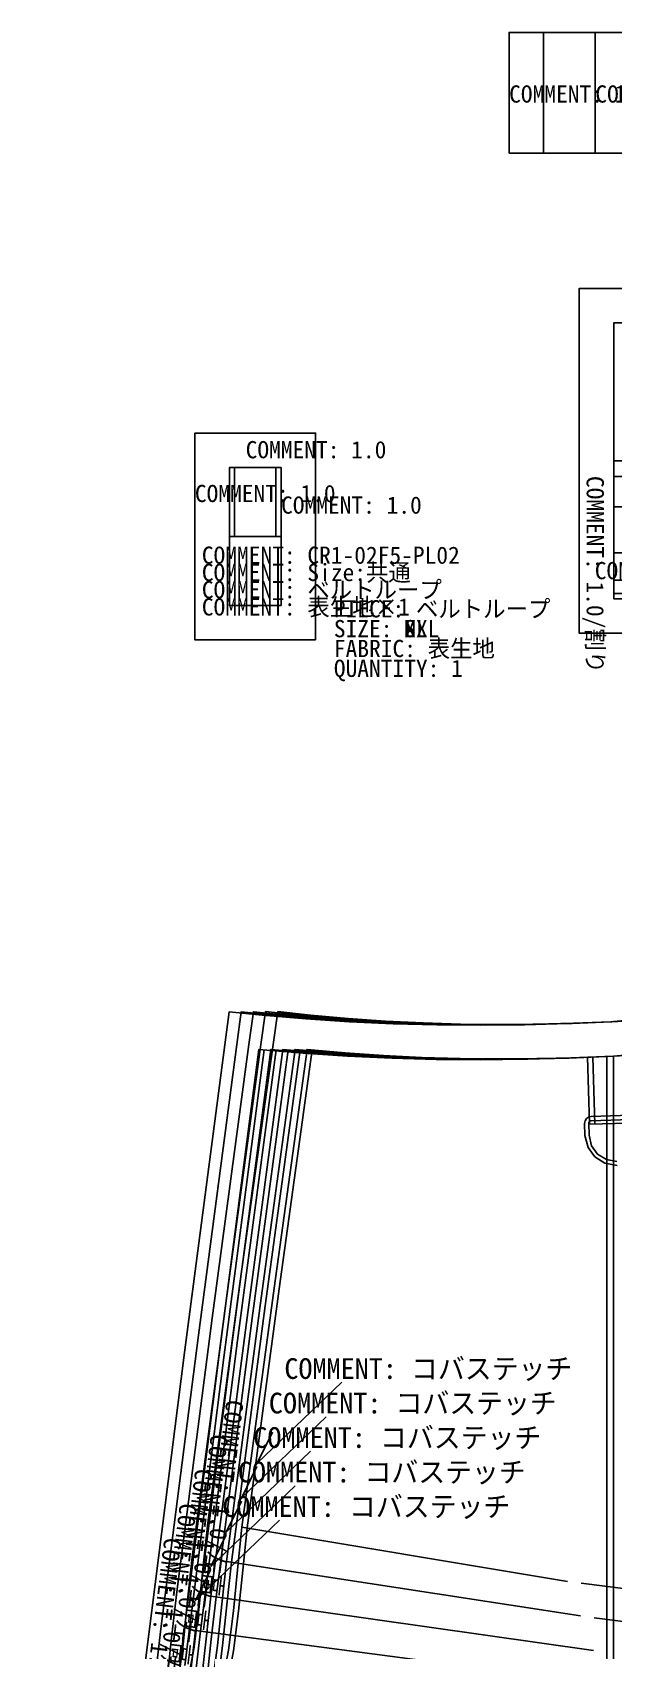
# Model space of a CAD drawing. Header units: metres. Extents: x 0 to 2419, y 20 to 1532.
# Drawn here: x 545.4 to 714, y 1062.7 to 1531.9 of the extents above; entities that cross this region are included whole.
import ezdxf

# ---------------------------------------------------------------- set-up
doc = ezdxf.new("R2010")
doc.units = ezdxf.units.M

# ---------------------------------------------------------------- blocks, each defined once
blk = doc.blocks.new('P0031_04')
at = {"layer": '1'}
for p, q in [((180.2935, 619.6479), (179.7437, 638.9204)), ((181.7935, 619.5581), (181.2393, 638.9834)), ((185.2734, 65), (185.2734, 639.168)), ((187.2734, 639.2671), (187.2734, 629.25)), ((187.2734, 639.2671), (187.2734, 65)), ((187.2734, 639.2671), (187.2734, 65)), ((178.9634, 616.2783), (178.8535, 619.748)), ((180.1733, 616.3081), (180.0635, 619.7881)), ((195.2935, 619.9482), (180.2935, 619.5181)), ((180.7334, 621.748), (194.9033, 622.208)), ((180.7734, 620.5479), (194.9434, 621.0078)), ((83.9009, 521.2808), (108.395, 544.7075)), ((83.9009, 521.2808), (88.3281, 530.2476)), ((79.4556, 502.7178), (173.8735, 486.9409)), ((177.8735, 486.4121), (312.7783, 469.3994))]:
    blk.add_line(p, q, dxfattribs=at)
for points in [[(63.4766, 456.6616), (65.5557, 467.3511), (66.98, 478.6685), (68.1548, 490.5391), (69.5308, 503.9482), (78.856, 573.3257), (88.4771, 642.6709), (89.8535, 652.167), (99.3984, 651.1836), (110.2539, 650.1875), (121.1235, 649.4272), (132.0049, 648.8921), (142.895, 648.5723), (153.7925, 648.457), (164.6938, 648.5366), (175.5977, 648.7998), (186.501, 649.2373), (187.2734, 649.3057), (201.1953, 650.5347)], [(73.5459, 456.248), (75.5322, 467.0566), (76.9766, 478.437), (78.1831, 490.3403), (79.4556, 502.7178), (88.7666, 571.9976), (98.3735, 641.2363), (109.4531, 640.2197), (120.5469, 639.4438), (131.6528, 638.8984), (142.7676, 638.5737), (153.8901, 638.458), (165.0166, 638.5425), (176.145, 638.8154), (187.2734, 639.2671), (202.1611, 640.5815)], [(178.8535, 619.748), (178.9829, 620.5078), (179.3799, 621.1372), (179.9834, 621.5718), (180.7334, 621.748)], [(180.0635, 619.7881), (180.1084, 620.0781), (180.2573, 620.3184), (180.4873, 620.4834), (180.7734, 620.5479)], [(188.2832, 607.5381), (184.7188, 608.1836), (181.8701, 610.022), (179.8979, 612.8037), (178.9634, 616.2783)], [(188.2432, 608.748), (185.1807, 609.2617), (182.6411, 610.855), (180.8853, 613.2852), (180.1733, 616.3081)]]:
    blk.add_lwpolyline(points, dxfattribs=at)
at = {"layer": '1', "linetype": '1'}
for points in [[(99.8672, 641.0884), (90.2573, 571.8286), (80.9434, 502.5288)], [(80.9434, 502.5288), (79.6802, 490.2178), (78.4766, 478.3003), (77.0215, 466.8394), (75.0044, 455.8984), (72.1133, 445.542), (68.0381, 435.8325), (62.4668, 426.834), (55.0894, 418.6099), (45.5938, 411.2236), (33.6694, 404.7388)]]:
    blk.add_lwpolyline(points, dxfattribs=at)
at = {"layer": '1'}
blk.add_text('COMMENT: コバステッチ', height=6, dxfattribs=at).set_placement((91.77, 545.6694))
blk.add_text('COMMENT: 1.0/左高', height=5, rotation=262.9083, dxfattribs=at).set_placement((74.999, 539.8223))
blk = doc.blocks.new('P0032_05')
at = {"layer": '1'}
for p, q in [((180.2935, 619.6479), (179.7437, 638.9204)), ((181.7935, 619.5581), (181.2393, 638.9834)), ((185.2734, 50), (185.2734, 639.168)), ((187.2734, 639.2671), (187.2734, 629.25)), ((187.2734, 639.2671), (187.2734, 50)), ((187.2734, 639.2671), (187.2734, 50)), ((178.9634, 616.2783), (178.8535, 619.748)), ((180.1733, 616.3081), (180.0635, 619.7881)), ((195.2935, 619.9482), (180.2935, 619.5181)), ((180.7334, 621.748), (194.9033, 622.208)), ((180.7734, 620.5479), (194.9434, 621.0078)), ((79.4009, 511.2808), (103.895, 534.7075)), ((79.4009, 511.2808), (83.8281, 520.2476)), ((74.9556, 492.7178), (177.6733, 476.9409)), ((181.6733, 476.4121), (318.2783, 458.8994))]:
    blk.add_line(p, q, dxfattribs=at)
for points in [[(60.8979, 457.3306), (62.373, 468.668), (63.6011, 480.5601), (65.0322, 493.9565), (74.8423, 568.3042), (84.9736, 642.647), (86.3291, 652.1616), (95.8901, 651.1846), (107.1963, 650.1567), (118.5166, 649.3745), (129.8486, 648.8276), (141.1904, 648.5054), (152.5391, 648.3965), (163.8926, 648.4907), (175.2476, 648.7769), (186.6021, 649.2446), (187.2734, 649.2954), (199.2612, 650.2065)], [(70.874, 457.001), (72.3696, 468.3984), (73.6284, 480.3208), (74.9556, 492.7178), (84.7563, 566.9985), (94.8735, 641.2363), (106.3901, 640.1895), (117.9209, 639.3926), (129.4644, 638.8354), (141.0171, 638.5073), (152.5771, 638.397), (164.1416, 638.4941), (175.7075, 638.7876), (187.2734, 639.2671), (200.0845, 640.2402)], [(178.8535, 619.748), (178.9829, 620.5078), (179.3799, 621.1372), (179.9834, 621.5718), (180.7334, 621.748)], [(180.0635, 619.7881), (180.1084, 620.0781), (180.2573, 620.3184), (180.4873, 620.4834), (180.7734, 620.5479)], [(188.2832, 607.5381), (184.7188, 608.1836), (181.8701, 610.022), (179.8979, 612.8037), (178.9634, 616.2783)], [(188.2432, 608.748), (185.1807, 609.2617), (182.6411, 610.855), (180.8853, 613.2852), (180.1733, 616.3081)]]:
    blk.add_lwpolyline(points, dxfattribs=at)
at = {"layer": '1', "linetype": '1'}
for points in [[(96.3672, 641.0884), (86.2466, 566.8296), (76.4434, 492.5288)], [(76.4434, 492.5288), (75.1265, 480.1987), (73.8711, 468.2622), (72.3657, 456.7842), (70.2993, 445.8301), (67.3594, 435.4644), (63.2358, 425.7524), (57.6162, 416.7588), (50.1895, 408.5488), (40.6445, 401.187), (28.6694, 394.7388)]]:
    blk.add_lwpolyline(points, dxfattribs=at)
at = {"layer": '1'}
blk.add_text('COMMENT: コバステッチ', height=6, dxfattribs=at).set_placement((87.27, 535.6694))
blk.add_text('COMMENT: 1.0/左高', height=5, rotation=262.9083, dxfattribs=at).set_placement((70.499, 529.8223))
blk = doc.blocks.new('P0033_06')
at = {"layer": '1'}
for p, q in [((180.2935, 619.6479), (179.7437, 638.9204)), ((181.7935, 619.5581), (181.2393, 638.9834)), ((185.2734, 30), (185.2734, 639.168)), ((187.2734, 639.2671), (187.2734, 629.25)), ((187.2734, 639.2671), (187.2734, 30)), ((187.2734, 639.2671), (187.2734, 30)), ((178.9634, 616.2783), (178.8535, 619.748)), ((180.1733, 616.3081), (180.0635, 619.7881)), ((195.2935, 619.9482), (180.2935, 619.5181)), ((180.7334, 621.748), (194.9033, 622.208)), ((180.7734, 620.5479), (194.9434, 621.0078)), ((74.9009, 501.2808), (99.395, 524.7075)), ((74.9009, 501.2808), (79.3281, 510.2476)), ((70.4556, 482.7178), (181.4736, 466.9409))]:
    blk.add_line(p, q, dxfattribs=at)
for points in [[(57.7666, 458.668), (59.0474, 470.5825), (60.5337, 483.9668), (70.833, 563.2974), (81.4707, 642.626), (82.8076, 652.1563), (92.3823, 651.1851), (104.1475, 650.125), (115.9263, 649.3213), (127.7158, 648.7622), (139.5117, 648.4375), (151.3105, 648.335), (163.1094, 648.4438), (174.9038, 648.7524), (186.6904, 649.25), (187.2734, 649.2891), (200.2524, 650.1602)], [(67.7622, 458.3599), (69.0737, 470.3013), (70.4556, 482.7178), (80.7456, 561.9995), (91.3735, 641.2363), (103.3267, 640.1592), (115.2949, 639.3413), (127.2759, 638.7725), (139.2666, 638.4414), (151.2642, 638.3364), (163.2661, 638.4463), (175.27, 638.7603), (187.2734, 639.2671), (200.9844, 640.1875)], [(178.8535, 619.748), (178.9829, 620.5078), (179.3799, 621.1372), (179.9834, 621.5718), (180.7334, 621.748)], [(180.0635, 619.7881), (180.1084, 620.0781), (180.2573, 620.3184), (180.4873, 620.4834), (180.7734, 620.5479)], [(188.2832, 607.5381), (184.7188, 608.1836), (181.8701, 610.022), (179.8979, 612.8037), (178.9634, 616.2783)], [(188.2432, 608.748), (185.1807, 609.2617), (182.6411, 610.855), (180.8853, 613.2852), (180.1733, 616.3081)]]:
    blk.add_lwpolyline(points, dxfattribs=at)
at = {"layer": '1', "linetype": '1'}
for points in [[(92.8672, 641.0884), (82.2363, 561.8311), (71.9434, 482.5288)], [(71.9434, 482.5288), (70.5728, 470.1792), (69.2656, 458.2236), (67.71, 446.729), (65.5938, 435.7612), (62.6055, 425.3867), (58.4331, 415.6719), (52.7656, 406.6836), (45.29, 398.4878), (35.6953, 391.1504), (23.6694, 384.7388)]]:
    blk.add_lwpolyline(points, dxfattribs=at)
at = {"layer": '1'}
blk.add_text('COMMENT: コバステッチ', height=6, dxfattribs=at).set_placement((82.77, 525.6694))
blk.add_text('COMMENT: 1.0/左高', height=5, rotation=262.9083, dxfattribs=at).set_placement((65.999, 519.8223))
blk = doc.blocks.new('P0034_07')
at = {"layer": '1'}
for p, q in [((180.2935, 619.6479), (179.7437, 638.9204)), ((181.7935, 619.5581), (181.2393, 638.9834)), ((185.2734, 20), (185.2734, 639.168)), ((187.2734, 639.2671), (187.2734, 629.25)), ((187.2734, 639.2671), (187.2734, 20)), ((187.2734, 639.2671), (187.2734, 20)), ((178.9634, 616.2783), (178.8535, 619.748)), ((180.1733, 616.3081), (180.0635, 619.7881)), ((195.2935, 619.9482), (180.2935, 619.5181)), ((180.7334, 621.748), (194.9033, 622.208)), ((180.7734, 620.5479), (194.9434, 621.0078)), ((70.4009, 491.2808), (94.895, 514.7075)), ((70.4009, 491.2808), (74.8281, 500.2476)), ((65.9556, 472.7178), (185.2734, 456.9409))]:
    blk.add_line(p, q, dxfattribs=at)
for points in [[(54.4937, 460.6016), (56.0352, 473.978), (66.8232, 558.3262), (77.9678, 642.6074), (79.2891, 652.1509), (88.875, 651.186), (101.0771, 650.0952), (113.2944, 649.2705), (125.5244, 648.6997), (137.7642, 648.3721), (150.0112, 648.2749), (162.2627, 648.3975), (174.5156, 648.728), (186.7676, 649.2544), (187.2734, 649.2842), (201.2319, 650.1128)], [(64.519, 460.2817), (65.9556, 472.7178), (76.7349, 557.0005), (87.8735, 641.2363), (100.2637, 640.1284), (112.6689, 639.29), (125.0874, 638.7095), (137.5156, 638.375), (149.9512, 638.2754), (162.3911, 638.3984), (174.8325, 638.7329), (187.2734, 639.2671), (201.8838, 640.1343)], [(178.8535, 619.748), (178.9829, 620.5078), (179.3799, 621.1372), (179.9834, 621.5718), (180.7334, 621.748)], [(180.0635, 619.7881), (180.1084, 620.0781), (180.2573, 620.3184), (180.4873, 620.4834), (180.7734, 620.5479)], [(188.2832, 607.5381), (184.7188, 608.1836), (181.8701, 610.022), (179.8979, 612.8037), (178.9634, 616.2783)], [(188.2432, 608.748), (185.1807, 609.2617), (182.6411, 610.855), (180.8853, 613.2852), (180.1733, 616.3081)]]:
    blk.add_lwpolyline(points, dxfattribs=at)
at = {"layer": '1', "linetype": '1'}
for points in [[(89.3672, 641.0884), (78.2256, 556.832), (67.4434, 472.5288)], [(67.4434, 472.5288), (66.0195, 460.1597), (64.6606, 448.1851), (63.0542, 436.6733), (60.8887, 425.6924), (57.8521, 415.3091), (53.6313, 405.5918), (47.915, 396.6084), (40.3906, 388.4268), (30.7461, 381.1143), (18.6694, 374.7388)]]:
    blk.add_lwpolyline(points, dxfattribs=at)
at = {"layer": '1'}
blk.add_text('COMMENT: コバステッチ', height=6, dxfattribs=at).set_placement((78.27, 515.6694))
blk.add_text('COMMENT: 1.0/左高', height=5, rotation=262.9083, dxfattribs=at).set_placement((61.499, 509.8223))
blk = doc.blocks.new('P0035_08')
at = {"layer": '1'}
for p, q in [((180.2935, 619.6479), (179.7437, 638.9204)), ((181.7935, 619.5581), (181.2393, 638.9834)), ((185.2734, 10), (185.2734, 639.168)), ((187.2734, 639.2671), (187.2734, 629.25)), ((187.2734, 639.2671), (187.2734, 10)), ((187.2734, 639.2671), (187.2734, 10)), ((178.9634, 616.2783), (178.8535, 619.748)), ((180.1733, 616.3081), (180.0635, 619.7881)), ((195.2935, 619.9482), (180.2935, 619.5181)), ((180.7334, 621.748), (194.9033, 622.208)), ((180.7734, 620.5479), (194.9434, 621.0078)), ((65.9009, 481.2808), (90.395, 504.7075)), ((65.9009, 481.2808), (70.3281, 490.2476))]:
    blk.add_line(p, q, dxfattribs=at)
for points in [[(51.5371, 463.9907), (62.8105, 553.3145), (74.4658, 642.5913), (75.7725, 652.146), (85.3682, 651.1865), (98.0073, 650.0654), (110.6626, 649.2197), (123.3315, 648.6372), (136.0117, 648.3062), (148.7012, 648.2144), (161.3975, 648.3501), (174.0981, 648.7012), (186.8008, 649.2559), (202.1768, 650.0625)], [(61.4556, 462.7178), (72.7241, 552.002), (84.3735, 641.2363), (97.2007, 640.0981), (110.0435, 639.2388), (122.8989, 638.6465), (135.7646, 638.3091), (148.6382, 638.2144), (161.5156, 638.3506), (174.395, 638.7051), (187.2734, 639.2671), (202.7837, 640.0811)], [(178.8535, 619.748), (178.9829, 620.5078), (179.3799, 621.1372), (179.9834, 621.5718), (180.7334, 621.748)], [(180.0635, 619.7881), (180.1084, 620.0781), (180.2573, 620.3184), (180.4873, 620.4834), (180.7734, 620.5479)], [(188.2832, 607.5381), (184.7188, 608.1836), (181.8701, 610.022), (179.8979, 612.8037), (178.9634, 616.2783)], [(188.2432, 608.748), (185.1807, 609.2617), (182.6411, 610.855), (180.8853, 613.2852), (180.1733, 616.3081)]]:
    blk.add_lwpolyline(points, dxfattribs=at)
at = {"layer": '1', "linetype": '1'}
blk.add_lwpolyline([(85.8672, 641.0884), (74.2148, 551.833), (62.9434, 462.5288)], dxfattribs=at)
at = {"layer": '1'}
blk.add_text('COMMENT: コバステッチ', height=6, dxfattribs=at).set_placement((73.77, 505.6694))
blk.add_text('COMMENT: 1.0/左高', height=5, rotation=262.9083, dxfattribs=at).set_placement((56.999, 499.8223))
blk = doc.blocks.new('P0051_04')
at = {"layer": '1'}
for p, q in [((226, 90), (226, 80)), ((10, 50), (20, 50)), ((10, 50), (450, 50)), ((69.2231, 47.3096), (69.3408, 47.4565)), ((69.3408, 47.4565), (178.0186, 47.4565)), ((450, 50), (440, 50)), ((50, 45.4238), (10, 45.4238)), ((31.1743, 45.4238), (16.1484, 15.4248)), ((33.4111, 45.4238), (18.3853, 15.4238)), ((35.6475, 45.4229), (20.6221, 15.4238)), ((50, 15.4238), (50, 45.4238)), ((10.0894, 36.667), (449.7417, 36.667)), ((33.9023, 35.9629), (36.313, 35.9629)), ((34.6074, 23.9629), (34.6074, 35.8975)), ((35.6074, 23.9629), (35.6074, 35.8975)), ((32.4619, 29.9692), (37.7534, 29.9692)), ((33.9023, 23.9629), (36.313, 23.9629)), ((281.5728, 11.5), (294.2002, 27.9287)), ((10.1616, 23.3335), (449.7417, 23.3335)), ((226, 10), (226, 20)), ((281.5728, 11.5), (284.5874, 21.0347)), ((10, 15.4238), (50, 15.4238)), ((10, 11.5), (450, 11.5)), ((178.0186, 12.4565), (69.3408, 12.4565))]:
    blk.add_line(p, q, dxfattribs=at)
for points in [[(460, 100), (460, 50), (460, 0), (226, 0), (0, 0), (0, 50), (0, 100), (226, 100), (460, 100)], [(450, 90), (450, 50), (450, 10), (10, 10), (10, 50), (10, 90), (450, 90)], [(69.3408, 30.5767), (68.9971, 31.1958), (68.6733, 31.8252), (68.3701, 32.4648), (68.0874, 33.1143), (67.8755, 33.647), (67.6802, 34.1855), (67.5015, 34.73), (67.3394, 35.2798), (67.186, 35.8745), (67.0552, 36.4741), (66.9473, 37.0781), (66.8618, 37.686), (66.8062, 38.2295), (66.7705, 38.7749), (66.7554, 39.3208), (66.7603, 39.8672), (66.7822, 40.3545), (66.8208, 40.8403), (66.8765, 41.3247), (66.9487, 41.8071), (67.0469, 42.3296), (67.1655, 42.8472), (67.3037, 43.3604), (67.4614, 43.8677), (67.6333, 44.3525), (67.8237, 44.8306), (68.0327, 45.3008), (68.2593, 45.7627), (68.4766, 46.1641), (68.7095, 46.5562), (68.9585, 46.938), (69.2231, 47.3096)], [(178.0186, 47.4565), (177.6855, 47.083), (177.478, 46.7979), (177.2861, 46.5024), (177.1099, 46.1973), (176.9487, 45.8833), (176.7773, 45.5078), (176.6216, 45.1255), (176.4819, 44.7373), (176.3584, 44.3433), (176.2275, 43.853), (176.1157, 43.3579), (176.0239, 42.8594), (175.9521, 42.3569), (175.8989, 41.8594), (175.8604, 41.3604), (175.8364, 40.8604), (175.8281, 40.3599), (175.8364, 39.7632), (175.8613, 39.1665), (175.9028, 38.5713), (175.9619, 37.9771), (176.4268, 35.1865), (177.2959, 31.9663), (178.0186, 29.8809)], [(69.3408, 12.4565), (69.8032, 13.1953), (70.063, 13.6743), (70.3062, 14.1616), (70.5317, 14.6577), (70.7397, 15.1616), (70.9341, 15.6782), (71.1113, 16.2007), (71.2725, 16.729), (71.416, 17.2622), (71.5459, 17.8169), (71.6572, 18.3755), (71.749, 18.938), (71.8223, 19.5029), (71.9111, 20.6489), (71.9214, 21.7969), (71.853, 22.9429), (71.7065, 24.0825), (71.6099, 24.623), (71.4966, 25.1597), (71.3662, 25.6924), (71.2197, 26.2212), (71.042, 26.793), (70.8457, 27.3589), (70.6323, 27.918), (70.4014, 28.4707), (69.3408, 30.5767)], [(178.0186, 29.8809), (179.2305, 26.1343), (179.8882, 23.1421), (180.1787, 20.5737), (180.2021, 20.0322), (180.209, 19.4897), (180.1997, 18.9478), (180.1743, 18.4058), (180.1333, 17.8882), (180.0728, 17.373), (179.9937, 16.8604), (179.895, 16.3511), (179.7891, 15.9004), (179.6641, 15.4556), (179.5195, 15.0161), (179.3555, 14.583), (179.2021, 14.228), (179.0313, 13.8813), (178.8442, 13.5439), (178.6401, 13.2153), (178.0186, 12.4565)]]:
    blk.add_lwpolyline(points, dxfattribs=at)
for rotation, p in [(90.0002, (457.9536, 22.9302)), (269.9998, (2.1426, 45.6343))]:
    blk.add_text('COMMENT: 1.0/割り', height=5, rotation=rotation, dxfattribs=at).set_placement(p)
for s, height, p in [('PIECE: ベルト', 8, (179.7002, 53.2305)), ('SIZE: S', 8, (179.7002, 44.0305)), ('COMMENT: 芯貼り', 5, (12.3418, 38.8628)), ('FABRIC: 表生地', 8, (179.7002, 34.8305)), ('COMMENT: 35mm幅平ゴム入れ', 6, (96.3721, 29.751)), ('QUANTITY: 2', 8, (179.7002, 25.6305)), ('COMMENT: コバステッチ', 6, (278.2227, 27.1558)), ('COMMENT: 88cmを72㎝に縮める', 6, (96.3721, 23.751)), ('COMMENT: F\u3000C', 5, (4.5146, 15.6782)), ('COMMENT: B\u3000C', 5, (444.5605, 14.7842)), ('COMMENT: 1.0/後高', 5, (236.6753, 2.2939))]:
    blk.add_text(s, height=height, dxfattribs=at).set_placement(p)
blk = doc.blocks.new('P0052_05')
at = {"layer": '1'}
blk.add_lwpolyline([(485, 100), (485, 50), (485, 0), (238, 0), (0, 0), (0, 50), (0, 100), (238, 100), (485, 100)], dxfattribs=at)
blk.add_text('COMMENT: 1.0/割り', height=5, rotation=269.9998, dxfattribs=at).set_placement((2.1426, 45.6343))
blk.add_text('COMMENT: F\u3000C', height=5, dxfattribs=at).set_placement((4.5146, 15.6782))
blk = doc.blocks.new('P0053_06')
at = {"layer": '1'}
blk.add_lwpolyline([(510, 100), (510, 50), (510, 0), (250, 0), (0, 0), (0, 50), (0, 100), (250, 100), (510, 100)], dxfattribs=at)
blk.add_text('COMMENT: 1.0/割り', height=5, rotation=269.9998, dxfattribs=at).set_placement((2.1426, 45.6343))
blk.add_text('COMMENT: F\u3000C', height=5, dxfattribs=at).set_placement((4.5146, 15.6782))
blk = doc.blocks.new('P0054_07')
at = {"layer": '1'}
blk.add_lwpolyline([(535, 100), (535, 50), (535, 0), (262, 0), (0, 0), (0, 50), (0, 100), (262, 100), (535, 100)], dxfattribs=at)
blk.add_text('COMMENT: 1.0/割り', height=5, rotation=269.9998, dxfattribs=at).set_placement((2.1426, 45.6343))
blk.add_text('COMMENT: F\u3000C', height=5, dxfattribs=at).set_placement((4.5146, 15.6782))
blk = doc.blocks.new('P0055_08')
at = {"layer": '1'}
blk.add_lwpolyline([(560, 100), (560, 50), (560, 0), (274, 0), (0, 0), (0, 50), (0, 100), (274, 100), (560, 100)], dxfattribs=at)
blk.add_text('COMMENT: 1.0/割り', height=5, rotation=269.9998, dxfattribs=at).set_placement((2.1426, 45.6343))
blk.add_text('COMMENT: F\u3000C', height=5, dxfattribs=at).set_placement((4.5146, 15.6782))
blk = doc.blocks.new('P0061_04')
at = {"layer": '1'}
for p, q in [((11.5, 30), (11.5, 50)), ((23.5, 50), (23.5, 30)), ((10, 30), (20, 30)), ((10, 30), (25, 30)), ((25, 30), (15, 30))]:
    blk.add_line(p, q, dxfattribs=at)
for points in [[(35, 0), (0, 0), (0, 30), (0, 60), (35, 60), (35, 30), (35, 0)], [(25, 10), (10, 10), (10, 30), (10, 50), (25, 50), (25, 30), (25, 10)]]:
    blk.add_lwpolyline(points, dxfattribs=at)
for s, p in [('COMMENT: 1.0', (14.73, 52.6797)), ('COMMENT: 1.0', (0, 39.978)), ('COMMENT: 1.0', (25, 36.623)), ('COMMENT: CR1-02F5-PL02', (2.0137, 22.0923)), ('COMMENT: Size:共通', (2.0137, 17.0923)), ('COMMENT: ベルトループ', (2.0137, 12.0923)), ('COMMENT: 表生地×1', (2.0137, 7.0923)), ('PIECE: ベルトループ', (40.3101, 6.5405)), ('SIZE: S', (40.3101, 0.7905)), ('FABRIC: 表生地', (40.3101, -4.9595)), ('QUANTITY: 1', (40.3101, -10.7095))]:
    blk.add_text(s, height=5, dxfattribs=at).set_placement(p)
blk = doc.blocks.new('P0062_05')
at = {"layer": '1'}
for p, q in [((11.5, 30), (11.5, 50)), ((23.5, 50), (23.5, 30)), ((10, 30), (20, 30)), ((10, 30), (25, 30)), ((25, 30), (15, 30))]:
    blk.add_line(p, q, dxfattribs=at)
for points in [[(35, 0), (0, 0), (0, 30), (0, 60), (35, 60), (35, 30), (35, 0)], [(25, 10), (10, 10), (10, 30), (10, 50), (25, 50), (25, 30), (25, 10)]]:
    blk.add_lwpolyline(points, dxfattribs=at)
for s, p in [('COMMENT: 1.0', (14.73, 52.6797)), ('COMMENT: 1.0', (0, 39.978)), ('COMMENT: 1.0', (25, 36.623)), ('COMMENT: CR1-02F5-PL02', (2.0137, 22.0923)), ('COMMENT: Size:共通', (2.0137, 17.0923)), ('COMMENT: ベルトループ', (2.0137, 12.0923)), ('COMMENT: 表生地×1', (2.0137, 7.0923)), ('PIECE: ベルトループ', (40.3101, 6.5405)), ('SIZE: M', (40.3101, 0.7905)), ('FABRIC: 表生地', (40.3101, -4.9595)), ('QUANTITY: 1', (40.3101, -10.7095))]:
    blk.add_text(s, height=5, dxfattribs=at).set_placement(p)
blk = doc.blocks.new('P0063_06')
at = {"layer": '1'}
for p, q in [((11.5, 30), (11.5, 50)), ((23.5, 50), (23.5, 30)), ((10, 30), (20, 30)), ((10, 30), (25, 30)), ((25, 30), (15, 30))]:
    blk.add_line(p, q, dxfattribs=at)
for points in [[(35, 0), (0, 0), (0, 30), (0, 60), (35, 60), (35, 30), (35, 0)], [(25, 10), (10, 10), (10, 30), (10, 50), (25, 50), (25, 30), (25, 10)]]:
    blk.add_lwpolyline(points, dxfattribs=at)
for s, p in [('COMMENT: 1.0', (14.73, 52.6797)), ('COMMENT: 1.0', (0, 39.978)), ('COMMENT: 1.0', (25, 36.623)), ('COMMENT: CR1-02F5-PL02', (2.0137, 22.0923)), ('COMMENT: Size:共通', (2.0137, 17.0923)), ('COMMENT: ベルトループ', (2.0137, 12.0923)), ('COMMENT: 表生地×1', (2.0137, 7.0923)), ('PIECE: ベルトループ', (40.3101, 6.5405)), ('SIZE: L', (40.3101, 0.7905)), ('FABRIC: 表生地', (40.3101, -4.9595)), ('QUANTITY: 1', (40.3101, -10.7095))]:
    blk.add_text(s, height=5, dxfattribs=at).set_placement(p)
blk = doc.blocks.new('P0064_07')
at = {"layer": '1'}
for p, q in [((11.5, 30), (11.5, 50)), ((23.5, 50), (23.5, 30)), ((10, 30), (20, 30)), ((10, 30), (25, 30)), ((25, 30), (15, 30))]:
    blk.add_line(p, q, dxfattribs=at)
for points in [[(35, 0), (0, 0), (0, 30), (0, 60), (35, 60), (35, 30), (35, 0)], [(25, 10), (10, 10), (10, 30), (10, 50), (25, 50), (25, 30), (25, 10)]]:
    blk.add_lwpolyline(points, dxfattribs=at)
for s, p in [('COMMENT: 1.0', (14.73, 52.6797)), ('COMMENT: 1.0', (0, 39.978)), ('COMMENT: 1.0', (25, 36.623)), ('COMMENT: CR1-02F5-PL02', (2.0137, 22.0923)), ('COMMENT: Size:共通', (2.0137, 17.0923)), ('COMMENT: ベルトループ', (2.0137, 12.0923)), ('COMMENT: 表生地×1', (2.0137, 7.0923)), ('PIECE: ベルトループ', (40.3101, 6.5405)), ('SIZE: XL', (40.3101, 0.7905)), ('FABRIC: 表生地', (40.3101, -4.9595)), ('QUANTITY: 1', (40.3101, -10.7095))]:
    blk.add_text(s, height=5, dxfattribs=at).set_placement(p)
blk = doc.blocks.new('P0065_08')
at = {"layer": '1'}
for p, q in [((11.5, 30), (11.5, 50)), ((23.5, 50), (23.5, 30)), ((10, 30), (20, 30)), ((10, 30), (25, 30)), ((25, 30), (15, 30))]:
    blk.add_line(p, q, dxfattribs=at)
for points in [[(35, 0), (0, 0), (0, 30), (0, 60), (35, 60), (35, 30), (35, 0)], [(25, 10), (10, 10), (10, 30), (10, 50), (25, 50), (25, 30), (25, 10)]]:
    blk.add_lwpolyline(points, dxfattribs=at)
for s, p in [('COMMENT: 1.0', (14.73, 52.6797)), ('COMMENT: 1.0', (0, 39.978)), ('COMMENT: 1.0', (25, 36.623)), ('COMMENT: CR1-02F5-PL02', (2.0137, 22.0923)), ('COMMENT: Size:共通', (2.0137, 17.0923)), ('COMMENT: ベルトループ', (2.0137, 12.0923)), ('COMMENT: 表生地×1', (2.0137, 7.0923)), ('PIECE: ベルトループ', (40.3101, 6.5405)), ('SIZE: XXL', (40.3101, 0.7905)), ('FABRIC: 表生地', (40.3101, -4.9595)), ('QUANTITY: 1', (40.3101, -10.7095))]:
    blk.add_text(s, height=5, dxfattribs=at).set_placement(p)
blk = doc.blocks.new('P0069_07')
at = {"layer": '1'}
blk.add_lwpolyline([(25, 0), (25, 35), (915, 35), (915, 0), (25, 0)], dxfattribs=at)
blk.add_text('COMMENT: 1.0', height=5, dxfattribs=at).set_placement((25, 14.6304))
blk = doc.blocks.new('P0070_08')
at = {"layer": '1'}
for points in [[(0, 0), (0, 35), (940, 35), (940, 0), (0, 0)], [(10, 0), (10, 35), (930, 35), (930, 0), (10, 0)]]:
    blk.add_lwpolyline(points, dxfattribs=at)
blk.add_text('COMMENT: 1.0', height=5, dxfattribs=at).set_placement((0, 14.6304))

msp = doc.modelspace()

# ---------------------------------------------------------------- block references
at = {"layer": '1'}
for name, p in [('P0070_08', (683.7173, 1496.9063)), ('P0069_07', (683.7173, 1496.9063)), ('P0051_04', (704.0464, 1357.6504)), ('P0052_05', (704.0464, 1357.6504)), ('P0053_06', (704.0464, 1357.6504)), ('P0054_07', (704.0464, 1357.6504)), ('P0055_08', (704.0464, 1357.6504)), ('P0061_04', (592.5591, 1355.7148)), ('P0062_05', (592.5591, 1355.7148)), ('P0063_06', (592.5591, 1355.7148)), ('P0064_07', (592.5591, 1355.7148)), ('P0065_08', (592.5591, 1355.7148)), ('P0035_08', (526.7437, 595.7793)), ('P0034_07', (526.7437, 595.7793)), ('P0033_06', (526.7437, 595.7793)), ('P0032_05', (526.7437, 595.7793)), ('P0031_04', (526.7437, 595.7793))]:
    msp.add_blockref(name, p, dxfattribs=at)

doc.saveas('drawing.dxf')
